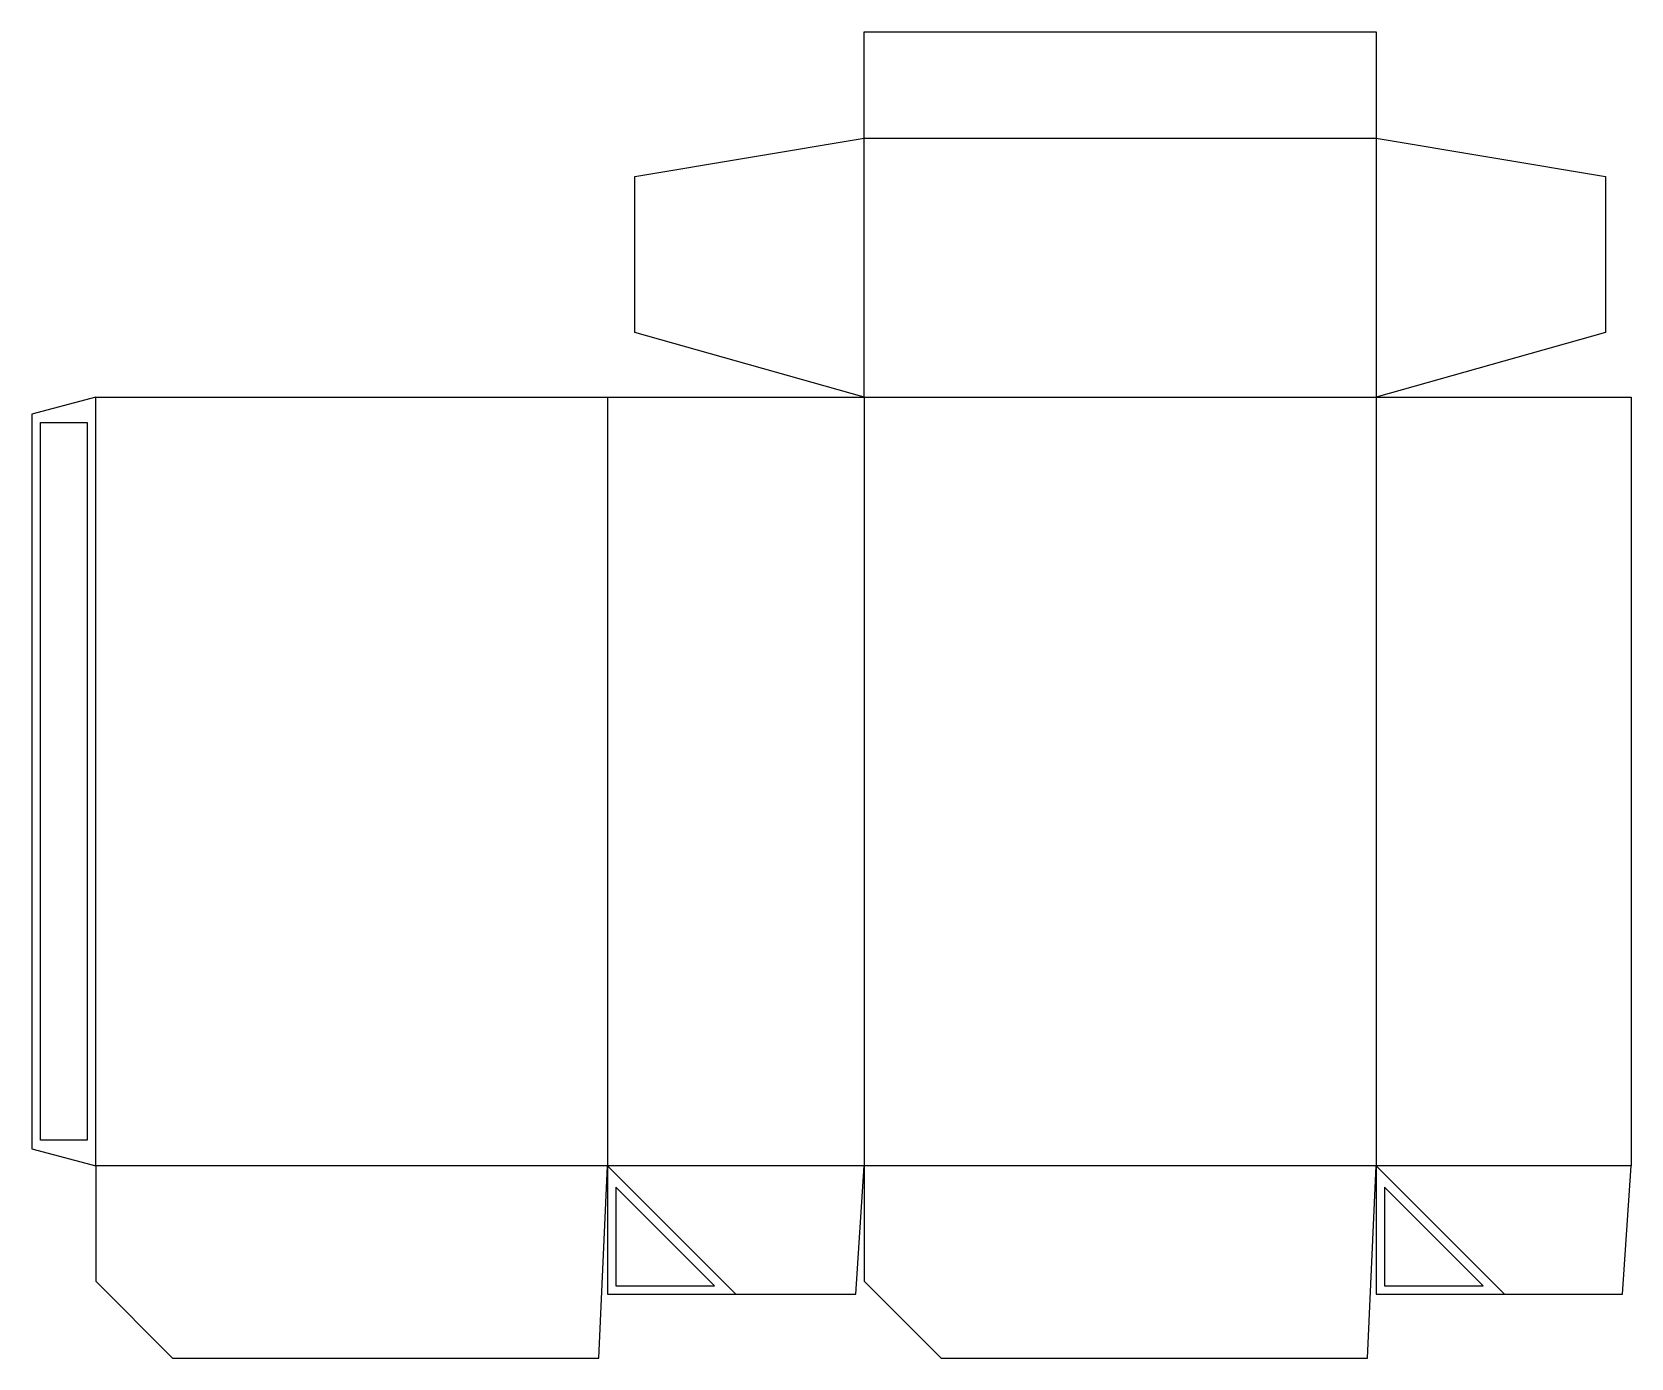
# Model space of a CAD drawing. Header units: millimetres. Extents: x 0 to 376, y 0 to 312.
import ezdxf

# ---------------------------------------------------------------- set-up
doc = ezdxf.new("R2010")
doc.units = ezdxf.units.MM
for name, color, linetype in [('CREASE', 5, 'CONTINUOUS'), ('CUT', 1, 'CONTINUOUS'), ('GLUE', 2, 'CONTINUOUS')]:
    doc.layers.add(name, color=color, linetype=linetype)

msp = doc.modelspace()

# ---------------------------------------------------------------- linework, layer by layer
at = {"layer": 'CREASE'}
for p, q in [((195.9, 226.125), (195.9, 287.025)), ((195.9, 287.025), (316.35, 287.025)), ((316.35, 287.025), (316.35, 226.125)), ((15, 45.225), (15, 226.125)), ((135.45, 226.125), (135.45, 45.225)), ((195.9, 226.125), (195.9, 45.225)), ((195.9, 226.125), (316.35, 226.125)), ((316.35, 226.125), (316.35, 45.225)), ((135.45, 45.225), (15, 45.225)), ((195.9, 45.225), (135.45, 45.225)), ((135.45, 45.225), (165.675, 15)), ((316.35, 45.225), (195.9, 45.225)), ((376.35, 45.225), (316.35, 45.225)), ((316.35, 45.225), (346.575, 15))]:
    msp.add_line(p, q, dxfattribs=at)
at = {"layer": 'CUT'}
for p, q in [((195.9, 312.025), (316.35, 312.025)), ((195.9, 287.025), (195.9, 312.025)), ((316.35, 312.025), (316.35, 287.025)), ((141.9, 278.025), (195.9, 287.025)), ((316.35, 287.025), (370.35, 278.025)), ((141.9, 241.35), (141.9, 278.025)), ((370.35, 278.025), (370.35, 241.35)), ((195.9, 226.125), (141.9, 241.35)), ((370.35, 241.35), (316.35, 226.125)), ((15, 226.125), (0, 222.106)), ((15, 226.125), (135.45, 226.125)), ((135.45, 226.125), (195.9, 226.125)), ((316.35, 226.125), (376.35, 226.125)), ((376.35, 226.125), (376.35, 45.225)), ((0, 222.106), (0, 49.244)), ((0, 49.244), (15, 45.225)), ((15, 45.225), (15, 18.09)), ((133.45, 0), (135.45, 45.225)), ((135.45, 45.225), (135.45, 15)), ((193.9, 15), (195.9, 45.225)), ((195.9, 45.225), (195.9, 18.09)), ((314.35, 0), (316.35, 45.225)), ((316.35, 45.225), (316.35, 15)), ((374.35, 15), (376.35, 45.225)), ((15, 18.09), (33.09, 0)), ((195.9, 18.09), (213.99, 0)), ((135.45, 15), (193.9, 15)), ((316.35, 15), (374.35, 15)), ((33.09, 0), (133.45, 0)), ((213.99, 0), (314.35, 0))]:
    msp.add_line(p, q, dxfattribs=at)
at = {"layer": 'GLUE'}
for p, q in [((2, 220.106), (13, 220.106)), ((2, 51.244), (2, 220.106)), ((13, 220.106), (13, 51.244)), ((13, 51.244), (2, 51.244)), ((137.45, 40.225), (137.45, 17)), ((160.675, 17), (137.45, 40.225)), ((318.35, 40.225), (318.35, 17)), ((341.575, 17), (318.35, 40.225)), ((137.45, 17), (160.675, 17)), ((318.35, 17), (341.575, 17))]:
    msp.add_line(p, q, dxfattribs=at)

doc.saveas('drawing.dxf')
